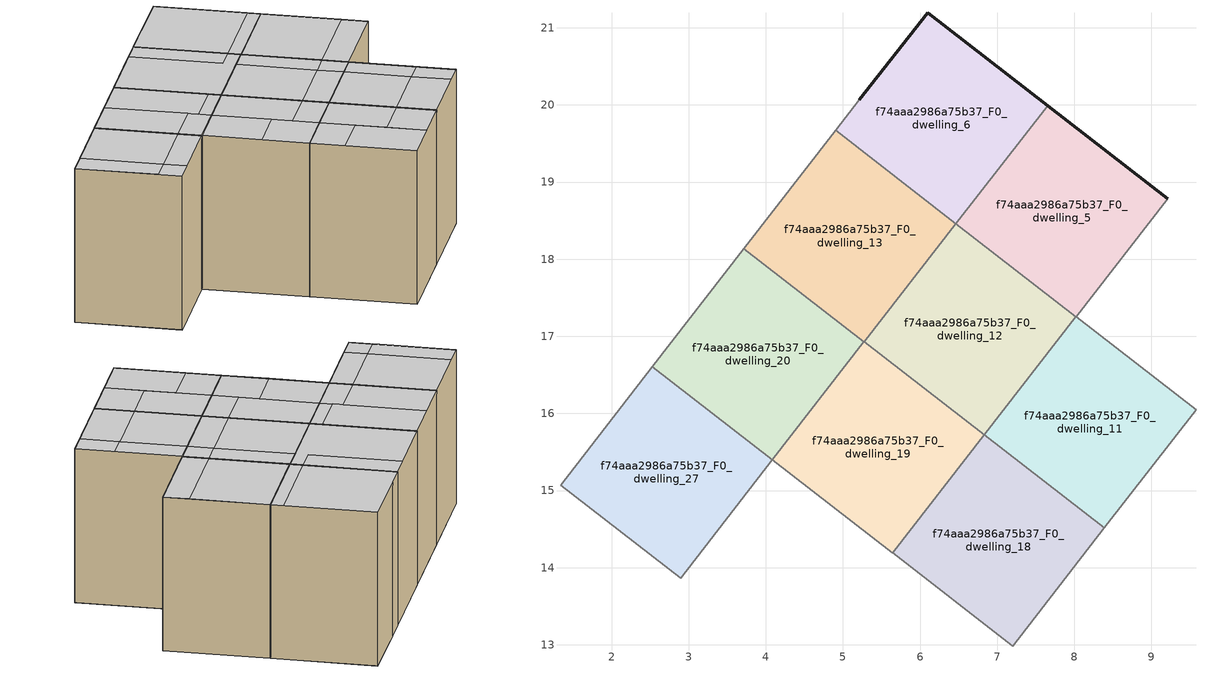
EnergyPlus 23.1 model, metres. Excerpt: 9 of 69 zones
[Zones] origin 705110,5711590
f74aaa2986a75b37_F0_dwelling_11
 floor ground (EU_floor_Construction): 8.39,14.51 9.58,16.05 8.02,17.25 6.83,15.72 z0
 wall to f74aaa2986a75b37_F0_dwelling_12 (EU_wall_Construction): 6.83,15.72 8.02,17.25 z0:3
 wall to f74aaa2986a75b37_F0_dwelling_10 (EU_wall_Construction): 9.58,16.05 8.39,14.51 z0:3
 wall to f74aaa2986a75b37_F0_dwelling_4 (EU_wall_Construction): 8.02,17.25 9.58,16.05 z0:3
 wall to f74aaa2986a75b37_F0_dwelling_18 (EU_wall_Construction): 8.39,14.52 6.83,15.72 z0:3
 wall to f74aaa2986a75b37_F0_dwelling_17 (EU_wall_Construction): 8.39,14.51,3 8.39,14.52,1.5 8.39,14.52,3
 ceiling to f74aaa2986a75b37_F1_dwelling_13 (EU_floor_Construction): 8.7,16.12 7.81,14.97 6.83,15.72 7.72,16.87 z3
 ceiling to f74aaa2986a75b37_F1_dwelling_12 (EU_floor_Construction): 9.28,15.67 8.39,14.51 7.81,14.97 8.7,16.12 z3
 ceiling to f74aaa2986a75b37_F1_dwelling_5 (EU_floor_Construction): 9,16.5 8.7,16.11 7.72,16.87 8.02,17.25 z3
 ceiling to f74aaa2986a75b37_F1_dwelling_4 (EU_floor_Construction): 9.58,16.05 9.28,15.67 8.7,16.11 9,16.5 z3
f74aaa2986a75b37_F0_dwelling_12
 floor ground (EU_floor_Construction): 6.83,15.72 8.02,17.25 6.46,18.46 5.27,16.93 z0
 wall to f74aaa2986a75b37_F0_dwelling_13 (EU_wall_Construction): 5.27,16.93 6.46,18.46 z0:3
 wall to f74aaa2986a75b37_F0_dwelling_5 (EU_wall_Construction): 6.47,18.46 8.02,17.25 z0:3
 wall to f74aaa2986a75b37_F0_dwelling_19 (EU_wall_Construction): 6.83,15.72 5.27,16.93 z0:3
 wall to f74aaa2986a75b37_F0_dwelling_6 (EU_wall_Construction): 6.46,18.46,3 6.46,18.46,1.5 6.47,18.46,3
 ceiling to f74aaa2986a75b37_F1_dwelling_14 (EU_floor_Construction): 7.33,17.17 6.44,16.02 5.27,16.93 6.16,18.08 z3
 ceiling to f74aaa2986a75b37_F1_dwelling_6 (EU_floor_Construction): 7.63,17.55 7.34,17.17 6.17,18.08 6.46,18.46 z3
 ceiling to f74aaa2986a75b37_F1_dwelling_13 (EU_floor_Construction): 7.72,16.87 6.83,15.72 6.44,16.02 7.33,17.17 z3
 ceiling to f74aaa2986a75b37_F1_dwelling_5 (EU_floor_Construction): 8.02,17.25 7.72,16.87 7.34,17.17 7.63,17.55 z3
f74aaa2986a75b37_F0_dwelling_13
 floor ground (EU_floor_Construction): 5.27,16.93 6.46,18.46 4.9,19.67 3.72,18.14 z0
 wall adiabatic (EU_wall_Construction): 3.72,18.14 4.9,19.67 z0:3
 wall to f74aaa2986a75b37_F0_dwelling_6 (EU_wall_Construction): 4.9,19.67 6.46,18.46 z0:3
 wall to f74aaa2986a75b37_F0_dwelling_20 (EU_wall_Construction): 5.27,16.93 3.72,18.14 z0:3
 ceiling to f74aaa2986a75b37_F1_dwelling_7 (EU_floor_Construction): 6.27,18.61 5.97,18.23 4.61,19.29 4.9,19.67 z3
 ceiling adiabatic (EU_roof_Construction): 6.27,18.61 6.46,18.46 5.27,16.93 3.72,18.14 4.61,19.29 5.97,18.23 z3
f74aaa2986a75b37_F0_dwelling_18
 floor ground (EU_floor_Construction): 7.2,12.98 8.39,14.52 6.83,15.72 5.64,14.19 z0
 wall to f74aaa2986a75b37_F0_dwelling_19 (EU_wall_Construction): 5.64,14.19 6.83,15.72 z0:3
 wall to f74aaa2986a75b37_F0_dwelling_17 (EU_wall_Construction): 8.39,14.52 7.2,12.98 z0:3
 wall to f74aaa2986a75b37_F0_dwelling_25 (EU_wall_Construction): 7.2,12.99 5.64,14.19 z0:3
 wall to f74aaa2986a75b37_F0_dwelling_24 (EU_wall_Construction): 7.2,12.98,3 7.2,12.98,1.5 7.2,12.99,3
 ceiling to f74aaa2986a75b37_F1_dwelling_21 (EU_floor_Construction): 7.79,13.75 7.2,12.98 6.16,13.79 6.76,14.56 z3
 ceiling to f74aaa2986a75b37_F1_dwelling_13 (EU_floor_Construction): 7.81,14.97 7.21,14.2 6.24,14.96 6.83,15.72 z3
 ceiling to f74aaa2986a75b37_F1_dwelling_12 (EU_floor_Construction): 8.39,14.52 7.79,13.75 7.21,14.2 7.81,14.97 z3
 ceiling to f74aaa2986a75b37_F1_dwelling_22 (EU_floor_Construction): 6.76,14.56 6.16,13.79 5.64,14.19 6.24,14.96 z3
f74aaa2986a75b37_F0_dwelling_19
 floor ground (EU_floor_Construction): 5.64,14.19 6.83,15.72 5.27,16.93 4.08,15.4 z0
 wall to f74aaa2986a75b37_F0_dwelling_20 (EU_wall_Construction): 4.08,15.4 5.27,16.93 z0:3
 wall to f74aaa2986a75b37_F0_dwelling_26 (EU_wall_Construction): 5.64,14.19 4.08,15.4 z0:3
 ceiling to f74aaa2986a75b37_F1_dwelling_23 (EU_floor_Construction): 5.54,15.5 4.95,14.73 4.08,15.4 4.68,16.16 z3
 ceiling to f74aaa2986a75b37_F1_dwelling_14 (EU_floor_Construction): 6.44,16.02 5.85,15.26 4.68,16.16 5.27,16.93 z3
 ceiling to f74aaa2986a75b37_F1_dwelling_13 (EU_floor_Construction): 6.83,15.72 6.24,14.96 5.85,15.26 6.44,16.02 z3
 ceiling adiabatic (EU_roof_Construction): 6.24,14.96 5.64,14.19 4.95,14.73 5.54,15.49 z3
f74aaa2986a75b37_F0_dwelling_20
 floor ground (EU_floor_Construction): 4.08,15.4 5.27,16.93 3.72,18.14 2.53,16.61 z0
 wall adiabatic (EU_wall_Construction): 2.53,16.61 3.72,18.14 z0:3
 wall to f74aaa2986a75b37_F0_dwelling_27 (EU_wall_Construction): 4.08,15.4 2.53,16.61 z0:3
 ceiling to f74aaa2986a75b37_F1_dwelling_24 (EU_floor_Construction): 4.33,16.43 3.74,15.67 2.53,16.6 3.12,17.37 z3
 ceiling to f74aaa2986a75b37_F1_dwelling_15 (EU_floor_Construction): 5.08,17.08 4.49,16.31 3.12,17.37 3.72,18.14 z3
 ceiling to f74aaa2986a75b37_F1_dwelling_23 (EU_floor_Construction): 4.68,16.16 4.08,15.4 3.74,15.67 4.33,16.43 z3
 ceiling to f74aaa2986a75b37_F1_dwelling_14 (EU_floor_Construction): 5.27,16.93 4.68,16.16 4.49,16.31 5.08,17.08 z3
f74aaa2986a75b37_F0_dwelling_27
 floor ground (EU_floor_Construction): 2.9,13.87 4.08,15.4 2.53,16.61 1.34,15.07 z0
 wall adiabatic (EU_wall_Construction): 1.34,15.07 2.53,16.61 z0:3
 wall to f74aaa2986a75b37_F0_dwelling_26 (EU_wall_Construction): 4.08,15.4 2.9,13.87 z0:3
 wall to f74aaa2986a75b37_F0_dwelling_34 (EU_wall_Construction): 2.89,13.87 1.34,15.07 z0:3
 wall to f74aaa2986a75b37_F0_dwelling_33 (EU_wall_Construction): 2.9,13.86,3 2.89,13.87,1.5 2.89,13.87,3
 ceiling to f74aaa2986a75b37_F1_dwelling_24 (EU_floor_Construction): 3.74,15.67 2.85,14.52 1.64,15.45 2.53,16.6 z3
 ceiling to f74aaa2986a75b37_F1_dwelling_33 (EU_floor_Construction): 2.84,14.52 2.55,14.14 1.34,15.07 1.64,15.45 z3
 ceiling to f74aaa2986a75b37_F1_dwelling_23 (EU_floor_Construction): 4.08,15.4 3.19,14.25 2.85,14.52 3.74,15.67 z3
 ceiling adiabatic (EU_roof_Construction): 2.84,14.52 3.19,14.25 2.9,13.87 1.34,15.07 2.55,14.14 z3
f74aaa2986a75b37_F0_dwelling_5
 floor ground (EU_floor_Construction): 8.02,17.25 9.21,18.79 7.65,19.99 6.47,18.46 z0
 wall outside (EU_wall_Construction): 7.65,19.99 9.21,18.79 z0:3
 wall to f74aaa2986a75b37_F0_dwelling_6 (EU_wall_Construction): 6.47,18.46 7.65,19.99 z0:3
 wall to f74aaa2986a75b37_F0_dwelling_4 (EU_wall_Construction): 9.21,18.79 8.02,17.25 z0:3
 ceiling adiabatic (EU_roof_Construction): 8.82,19.09 7.63,17.55 6.47,18.46 7.65,19.99 z3
 ceiling to f74aaa2986a75b37_F1_dwelling_5 (EU_floor_Construction): 9.21,18.78 8.02,17.25 7.63,17.55 8.82,19.09 z3
f74aaa2986a75b37_F0_dwelling_6
 floor ground (EU_floor_Construction): 6.47,18.46 7.65,19.99 6.1,21.19 5.21,20.07 4.9,19.67 z0
 wall outside (EU_wall_Construction): 5.21,20.07 6.1,21.19 7.65,19.99 z0:3
 wall adiabatic (EU_wall_Construction): 4.9,19.67 5.21,20.07 z0:3
 ceiling to f74aaa2986a75b37_F1_dwelling_7 (EU_floor_Construction): 7.46,20.14 6.27,18.61 4.9,19.67 5.21,20.07 6.1,21.19 z3
 ceiling adiabatic (EU_roof_Construction): 7.65,19.99 6.47,18.46 6.27,18.61 7.46,20.14 z3
[Building]
EU S2 Campaign: North Axis=0; Terrain=City; Solar Distribution=FullExterior
[Site:Location]
London: Latitude=51.5; Longitude=-0.5; Time Zone=0; Elevation=25
[SizingPeriod:WeatherFileDays]
AnnualSizingPeriod: Begin Month=1; Begin Day of Month=1; End Month=12; End Day of Month=31; Day of Week for Start Day=Monday; Use Weather File Daylight Saving Period=No; Use Weather File Rain and Snow Indicators=No
[MATERIAL]
EU_InternalMass_Material: Roughness=MediumRough; Thickness=0.1; Conductivity=1; Density=1800; Specific Heat=900; Thermal Absorptance=0.9; Solar Absorptance=0.7; Visible Absorptance=0.7
[MATERIAL:NOMASS] Roughness=MediumRough; Thermal Absorptance=0.9; Solar Absorptance=0.7; Visible Absorptance=0.7
Name | Thermal Resistance
EU_wall_NoMass | 0.635353
EU_roof_NoMass | 0.675062
EU_floor_NoMass | 1.96382
[CONSTRUCTION]
EU_wall_Construction: EU_wall_NoMass
EU_roof_Construction: EU_roof_NoMass
EU_floor_Construction: EU_floor_NoMass
EU_InternalMass_Construction: EU_InternalMass_Material
[ZONE] Type=1; Multiplier=1; Ceiling Height=autocalculate; Floor Area=autocalculate; Part of Total Floor Area=Yes
Name | Volume
f74aaa2986a75b37_F0_dwelling_11; f74aaa2986a75b37_F0_dwelling_19 | 11.4683
f74aaa2986a75b37_F0_dwelling_12; f74aaa2986a75b37_F0_dwelling_5 | 11.4668
f74aaa2986a75b37_F0_dwelling_13; f74aaa2986a75b37_F0_dwelling_18 | 11.4624
f74aaa2986a75b37_F0_dwelling_20 | 11.4617
f74aaa2986a75b37_F0_dwelling_27 | 11.4675
f74aaa2986a75b37_F0_dwelling_6 | 11.4646
[INTERNALMASS] Construction=EU_InternalMass_Construction
Name | Zone or ZoneList | Surface Area
f74aaa2986a75b37_F0_dwelling_5_EU_InternalMass | f74aaa2986a75b37_F0_dwelling_5 | 3.82233
f74aaa2986a75b37_F0_dwelling_6_EU_InternalMass | f74aaa2986a75b37_F0_dwelling_6 | 3.82134
f74aaa2986a75b37_F0_dwelling_11_EU_InternalMass | f74aaa2986a75b37_F0_dwelling_11 | 3.82249
f74aaa2986a75b37_F0_dwelling_12_EU_InternalMass | f74aaa2986a75b37_F0_dwelling_12 | 3.82215
f74aaa2986a75b37_F0_dwelling_13_EU_InternalMass | f74aaa2986a75b37_F0_dwelling_13 | 3.82077
f74aaa2986a75b37_F0_dwelling_18_EU_InternalMass | f74aaa2986a75b37_F0_dwelling_18 | 3.82096
f74aaa2986a75b37_F0_dwelling_19_EU_InternalMass | f74aaa2986a75b37_F0_dwelling_19 | 3.82233
f74aaa2986a75b37_F0_dwelling_20_EU_InternalMass | f74aaa2986a75b37_F0_dwelling_20 | 3.82079
f74aaa2986a75b37_F0_dwelling_27_EU_InternalMass | f74aaa2986a75b37_F0_dwelling_27 | 3.82235
[OTHEREQUIPMENT] Fuel Type=Electricity; Design Level Calculation Method=Watts/Area; Power per Zone Floor Area=1; Fraction Latent=0; Fraction Radiant=0; Fraction Lost=0; Carbon Dioxide Generation Rate=0; EndUse Subcategory=EU_Step8_InternalGains
Name | Zone or ZoneList or Space or SpaceList | Schedule
EU_Step8_InternalGain_f74aaa2986a75b37_F0_dwelling_5_f000 | f74aaa2986a75b37_F0_dwelling_5 | EU_Step8_GainSchedule_f74aaa2986a75b37_F0_dwelling_5_f000
EU_Step8_InternalGain_f74aaa2986a75b37_F0_dwelling_6_f000 | f74aaa2986a75b37_F0_dwelling_6 | EU_Step8_GainSchedule_f74aaa2986a75b37_F0_dwelling_6_f000
EU_Step8_InternalGain_f74aaa2986a75b37_F0_dwelling_11_f000 | f74aaa2986a75b37_F0_dwelling_11 | EU_Step8_GainSchedule_f74aaa2986a75b37_F0_dwelling_11_f000
EU_Step8_InternalGain_f74aaa2986a75b37_F0_dwelling_12_f000 | f74aaa2986a75b37_F0_dwelling_12 | EU_Step8_GainSchedule_f74aaa2986a75b37_F0_dwelling_12_f000
EU_Step8_InternalGain_f74aaa2986a75b37_F0_dwelling_13_f000 | f74aaa2986a75b37_F0_dwelling_13 | EU_Step8_GainSchedule_f74aaa2986a75b37_F0_dwelling_13_f000
EU_Step8_InternalGain_f74aaa2986a75b37_F0_dwelling_18_f000 | f74aaa2986a75b37_F0_dwelling_18 | EU_Step8_GainSchedule_f74aaa2986a75b37_F0_dwelling_18_f000
EU_Step8_InternalGain_f74aaa2986a75b37_F0_dwelling_19_f000 | f74aaa2986a75b37_F0_dwelling_19 | EU_Step8_GainSchedule_f74aaa2986a75b37_F0_dwelling_19_f000
EU_Step8_InternalGain_f74aaa2986a75b37_F0_dwelling_20_f000 | f74aaa2986a75b37_F0_dwelling_20 | EU_Step8_GainSchedule_f74aaa2986a75b37_F0_dwelling_20_f000
EU_Step8_InternalGain_f74aaa2986a75b37_F0_dwelling_27_f000 | f74aaa2986a75b37_F0_dwelling_27 | EU_Step8_GainSchedule_f74aaa2986a75b37_F0_dwelling_27_f000
[ZONEVENTILATION:DESIGNFLOWRATE] Schedule=EU_AlwaysOn; Design Flow Rate Calculation Method=AirChanges/Hour; Air Changes per Hour=0.555504; Ventilation Type=Natural; Fan Pressure Rise=0; Fan Total Efficiency=1; Constant Term Coefficient=1; Temperature Term Coefficient=0; Velocity Term Coefficient=0; Velocity Squared Term Coefficient=0; Minimum Indoor Temperature=-100; Maximum Indoor Temperature=100; Delta Temperature=-100; Minimum Outdoor Temperature=-100; Maximum Outdoor Temperature=100; Maximum Wind Speed=40
Name | Zone or ZoneList or Space or SpaceList
EU_ConstantAir_f74aaa2986a75b37_F0_dwelling_5 | f74aaa2986a75b37_F0_dwelling_5
EU_ConstantAir_f74aaa2986a75b37_F0_dwelling_6 | f74aaa2986a75b37_F0_dwelling_6
EU_ConstantAir_f74aaa2986a75b37_F0_dwelling_11 | f74aaa2986a75b37_F0_dwelling_11
EU_ConstantAir_f74aaa2986a75b37_F0_dwelling_12 | f74aaa2986a75b37_F0_dwelling_12
EU_ConstantAir_f74aaa2986a75b37_F0_dwelling_13 | f74aaa2986a75b37_F0_dwelling_13
EU_ConstantAir_f74aaa2986a75b37_F0_dwelling_18 | f74aaa2986a75b37_F0_dwelling_18
EU_ConstantAir_f74aaa2986a75b37_F0_dwelling_19 | f74aaa2986a75b37_F0_dwelling_19
EU_ConstantAir_f74aaa2986a75b37_F0_dwelling_20 | f74aaa2986a75b37_F0_dwelling_20
EU_ConstantAir_f74aaa2986a75b37_F0_dwelling_27 | f74aaa2986a75b37_F0_dwelling_27
[HVACTEMPLATE:ZONE:IDEALLOADSAIRSYSTEM] System Availability Schedule=EU_AlwaysOn; Maximum Heating Supply Air Temperature=50; Minimum Cooling Supply Air Temperature=13; Maximum Heating Supply Air Humidity Ratio=0.0156; Minimum Cooling Supply Air Humidity Ratio=0.0077; Heating Limit=NoLimit; Cooling Limit=NoLimit; Heating Availability Schedule=EU_AlwaysOn; Cooling Availability Schedule=EU_CoolingOff; Dehumidification Control Type=ConstantSensibleHeatRatio; Cooling Sensible Heat Ratio=0.7; Dehumidification Setpoint=60; Humidification Control Type=None; Humidification Setpoint=30; Outdoor Air Method=None; Outdoor Air Flow Rate per Person=0.00944; Outdoor Air Flow Rate per Zone Floor Area=0; Outdoor Air Flow Rate per Zone=0; Demand Controlled Ventilation Type=None; Outdoor Air Economizer Type=NoEconomizer; Heat Recovery Type=None; Sensible Heat Recovery Effectiveness=0.7; Latent Heat Recovery Effectiveness=0.65
Name | Template Thermostat
f74aaa2986a75b37_F0_dwelling_5 | EU_HeatOnly_f74aaa2986a75b37_F0_dwelling_5
f74aaa2986a75b37_F0_dwelling_6 | EU_HeatOnly_f74aaa2986a75b37_F0_dwelling_6
f74aaa2986a75b37_F0_dwelling_11 | EU_HeatOnly_f74aaa2986a75b37_F0_dwelling_11
f74aaa2986a75b37_F0_dwelling_12 | EU_HeatOnly_f74aaa2986a75b37_F0_dwelling_12
f74aaa2986a75b37_F0_dwelling_13 | EU_HeatOnly_f74aaa2986a75b37_F0_dwelling_13
f74aaa2986a75b37_F0_dwelling_18 | EU_HeatOnly_f74aaa2986a75b37_F0_dwelling_18
f74aaa2986a75b37_F0_dwelling_19 | EU_HeatOnly_f74aaa2986a75b37_F0_dwelling_19
f74aaa2986a75b37_F0_dwelling_20 | EU_HeatOnly_f74aaa2986a75b37_F0_dwelling_20
f74aaa2986a75b37_F0_dwelling_27 | EU_HeatOnly_f74aaa2986a75b37_F0_dwelling_27
[SIZING:ZONE] Zone Cooling Design Supply Air Temperature Input Method=SupplyAirTemperature; Zone Cooling Design Supply Air Temperature=13; Zone Heating Design Supply Air Temperature Input Method=SupplyAirTemperature; Zone Heating Design Supply Air Temperature=50; Zone Cooling Design Supply Air Humidity Ratio=0.008; Zone Heating Design Supply Air Humidity Ratio=0.008; Cooling Design Air Flow Method=DesignDay; Cooling Design Air Flow Rate=0; Cooling Minimum Air Flow per Zone Floor Area=0.000762; Cooling Minimum Air Flow=0; Cooling Minimum Air Flow Fraction=0.2; Heating Design Air Flow Method=DesignDay; Heating Design Air Flow Rate=0; Heating Maximum Air Flow per Zone Floor Area=0.002032; Heating Maximum Air Flow=0.141576; Heating Maximum Air Flow Fraction=0.3; Account for Dedicated Outdoor Air System=No; Dedicated Outdoor Air System Control Strategy=NeutralSupplyAir; Dedicated Outdoor Air Low Setpoint Temperature for Design=autosize; Dedicated Outdoor Air High Setpoint Temperature for Design=autosize; Zone Load Sizing Method=Sensible Load Only No Latent Load; Zone Latent Cooling Design Supply Air Humidity Ratio Input Method=HumidityRatioDifference; Zone Cooling Design Supply Air Humidity Ratio Difference=0.005; Zone Latent Heating Design Supply Air Humidity Ratio Input Method=HumidityRatioDifference; Zone Humidification Design Supply Air Humidity Ratio Difference=0.005
f74aaa2986a75b37_F0_dwelling_5; f74aaa2986a75b37_F0_dwelling_6; f74aaa2986a75b37_F0_dwelling_11; f74aaa2986a75b37_F0_dwelling_12; f74aaa2986a75b37_F0_dwelling_13; f74aaa2986a75b37_F0_dwelling_18; f74aaa2986a75b37_F0_dwelling_19; f74aaa2986a75b37_F0_dwelling_20; f74aaa2986a75b37_F0_dwelling_27
[SCHEDULE:CONSTANT]
Name | Hourly Value
EU_AlwaysOn | 1
EU_CoolingOff | 0
[SCHEDULE:FILE] Column Number=1; Rows to Skip at Top=0; Number of Hours of Data=8760; Column Separator=Comma; Interpolate to Timestep=No; Minutes per Item=60; Adjust Schedule for Daylight Savings=Yes
Name | File
EU_Step8_GainSchedule_f74aaa2986a75b37_F0_dwelling_5_f000 | ../../schedules/f74aaa2986a75b37/f74aaa2986a75b37_F0_dwelling_5_f000_gain.csv
EU_Step8_GainSchedule_f74aaa2986a75b37_F0_dwelling_6_f000 | ../../schedules/f74aaa2986a75b37/f74aaa2986a75b37_F0_dwelling_6_f000_gain.csv
EU_Step8_GainSchedule_f74aaa2986a75b37_F0_dwelling_11_f000 | ../../schedules/f74aaa2986a75b37/f74aaa2986a75b37_F0_dwelling_11_f000_gain.csv
EU_Step8_GainSchedule_f74aaa2986a75b37_F0_dwelling_12_f000 | ../../schedules/f74aaa2986a75b37/f74aaa2986a75b37_F0_dwelling_12_f000_gain.csv
EU_Step8_GainSchedule_f74aaa2986a75b37_F0_dwelling_13_f000 | ../../schedules/f74aaa2986a75b37/f74aaa2986a75b37_F0_dwelling_13_f000_gain.csv
EU_Step8_GainSchedule_f74aaa2986a75b37_F0_dwelling_18_f000 | ../../schedules/f74aaa2986a75b37/f74aaa2986a75b37_F0_dwelling_18_f000_gain.csv
EU_Step8_GainSchedule_f74aaa2986a75b37_F0_dwelling_19_f000 | ../../schedules/f74aaa2986a75b37/f74aaa2986a75b37_F0_dwelling_19_f000_gain.csv
EU_Step8_GainSchedule_f74aaa2986a75b37_F0_dwelling_20_f000 | ../../schedules/f74aaa2986a75b37/f74aaa2986a75b37_F0_dwelling_20_f000_gain.csv
EU_Step8_GainSchedule_f74aaa2986a75b37_F0_dwelling_27_f000 | ../../schedules/f74aaa2986a75b37/f74aaa2986a75b37_F0_dwelling_27_f000_gain.csv
